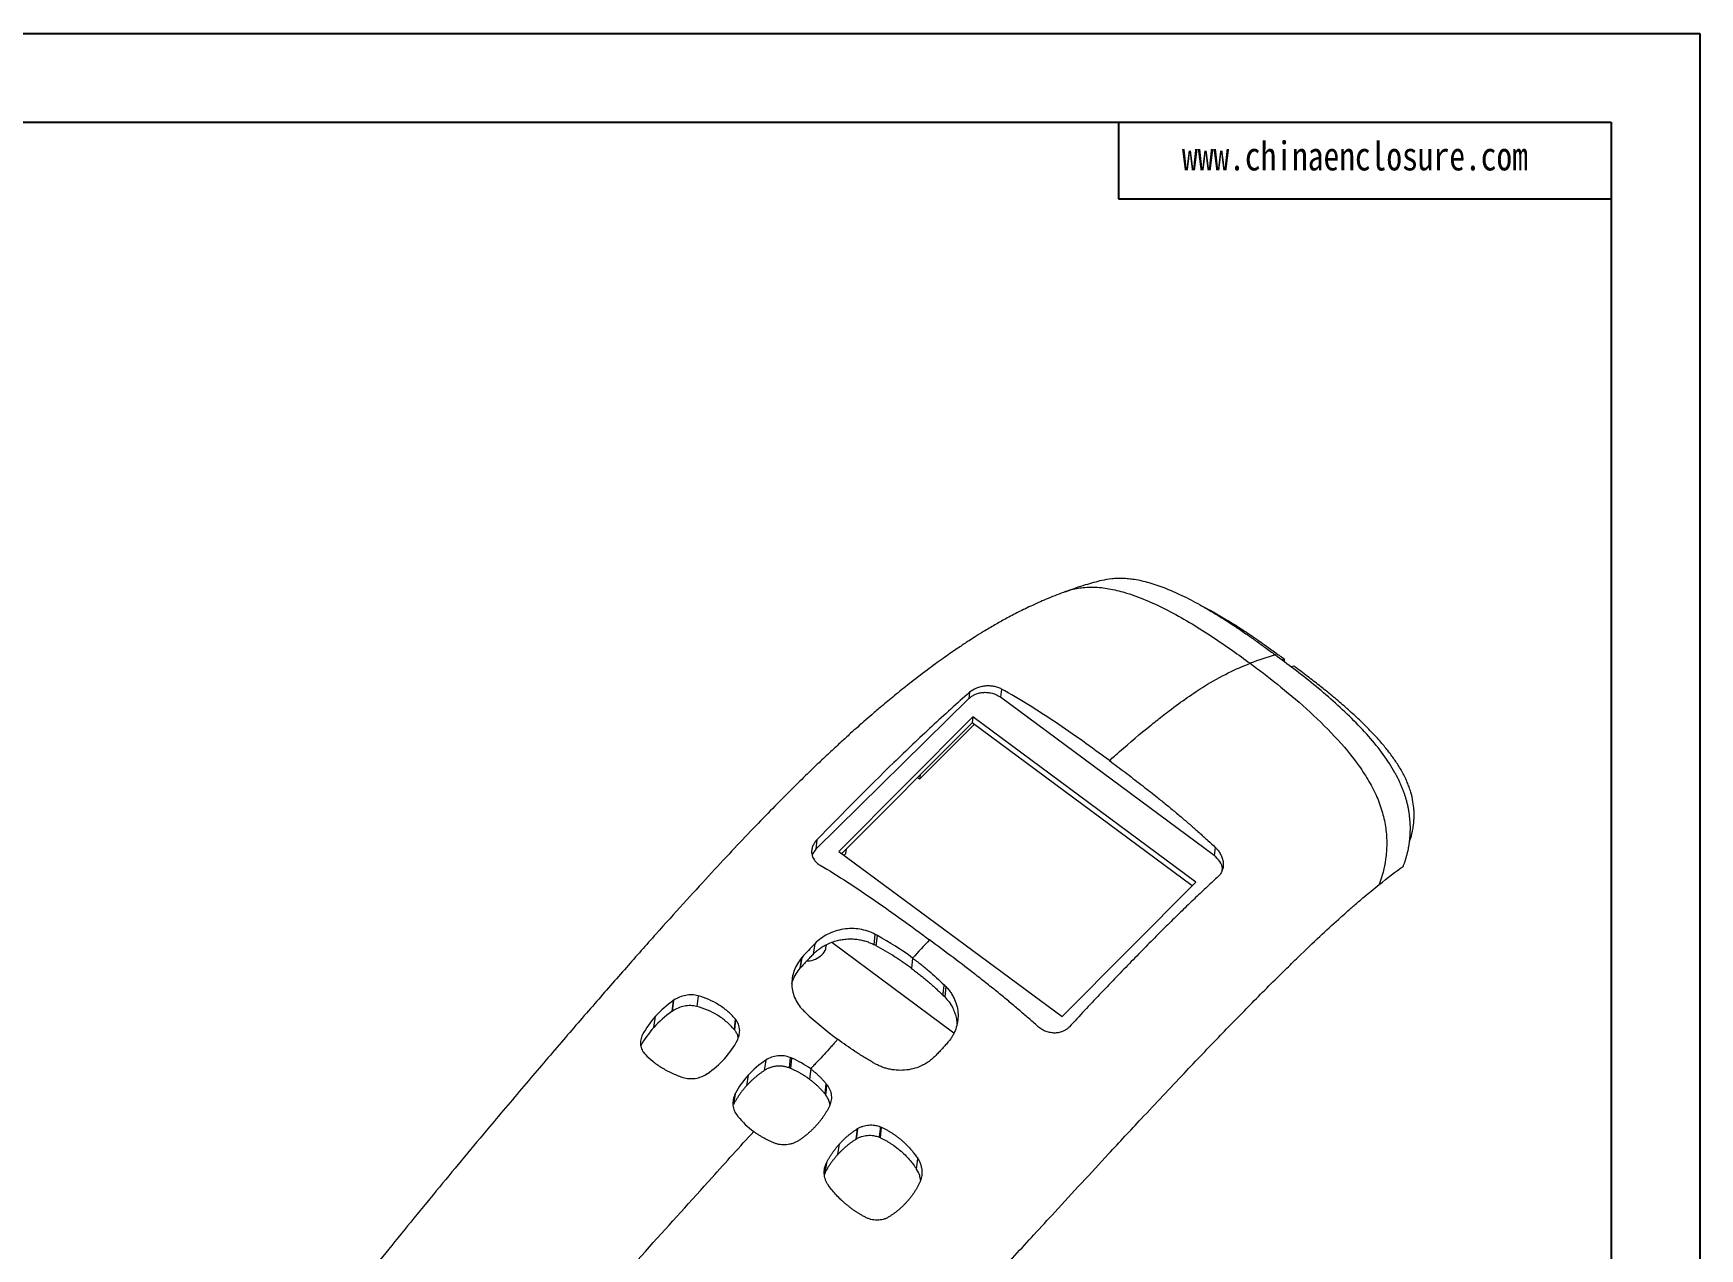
# Model space of a CAD drawing. Header units: inches. Extents: x 1631 to 3663, y 1126 to 1454.
# Drawn here: x 1949 to 2096.1, y 1347.1 to 1454.4 of the extents above; entities that cross this region are included whole.
import ezdxf

# ---------------------------------------------------------------- set-up
doc = ezdxf.new("R2010")
doc.units = ezdxf.units.IN
doc.header["$LTSCALE"] = 15
doc.layers.add('文字', color=81, linetype='Continuous')
doc.styles.add('宋体', font='', dxfattribs={"width": 0.8, "height": 3.5})
doc.styles.get('宋体').set_extended_font_data('SimSun')

msp = doc.modelspace()

# ---------------------------------------------------------------- linework, layer by layer
for p, q in [((1631.163, 1454.396), (2096.095, 1454.396)), ((2096.095, 1454.396), (2096.095, 1125.657)), ((1643.193, 1446.569), (2088.268, 1446.569)), ((2044.784, 1446.569), (2044.784, 1439.775)), ((2088.268, 1446.569), (2088.268, 1133.484)), ((2044.784, 1439.775), (2088.268, 1439.775))]:
    msp.add_line(p, q)
at = {"color": 7, "linetype": 'Continuous', "lineweight": 15}
for p, q in [((2059.427, 1399.156), (2059.201, 1399.095)), ((2059.387, 1398.956), (2059.428, 1399.034)), ((2059.428, 1399.034), (2059.427, 1399.156)), ((2060.273, 1398.53), (2060.035, 1398.465)), ((2034.46, 1396.507), (2034.369, 1395.788)), ((2031.572, 1395.665), (2018.058, 1382.388)), ((2031.638, 1396.226), (2031.572, 1395.665)), ((2053.236, 1381.818), (2034.369, 1395.788)), ((2031.919, 1394.054), (2020.099, 1382.184)), ((2031.856, 1393.539), (2020.358, 1381.993)), ((2032.048, 1393.397), (2027.215, 1388.544)), ((2031.919, 1394.054), (2031.856, 1393.539)), ((2051.297, 1379.145), (2031.856, 1393.539)), ((2051.618, 1379.468), (2031.919, 1394.054)), ((2027.266, 1388.93), (2027.215, 1388.544)), ((2027.215, 1388.544), (2027.023, 1388.686)), ((2018.154, 1383.202), (2018.058, 1382.388)), ((2018.058, 1382.388), (2017.736, 1381.897)), ((2020.099, 1382.184), (2039.799, 1367.598)), ((2020.701, 1382.003), (2020.55, 1381.851)), ((2020.701, 1382.003), (2020.77, 1382.406)), ((2053.327, 1382.537), (2053.236, 1381.818)), ((2039.799, 1367.598), (2051.618, 1379.468)), ((2023.207, 1373.943), (2023.305, 1374.856)), ((2023.394, 1373.842), (2023.493, 1374.755)), ((2016.687, 1371.875), (2016.828, 1372.802)), ((2016.707, 1371.898), (2016.848, 1372.825)), ((2016.848, 1372.825), (2016.828, 1372.802)), ((2017.964, 1374.032), (2017.824, 1373.108)), ((2018.992, 1373.824), (2019.014, 1373.962)), ((2019.474, 1374.158), (2030.257, 1366.174)), ((2026.598, 1372.769), (2026.502, 1371.855)), ((2016.707, 1371.898), (2016.687, 1371.875)), ((2029.532, 1370.245), (2029.44, 1369.328)), ((2005.474, 1369.012), (2005.333, 1368.043)), ((2005.388, 1368.081), (2005.529, 1369.049)), ((2007.655, 1369.436), (2007.55, 1368.495)), ((2003.753, 1366.646), (2003.902, 1367.627)), ((2010.934, 1367.395), (2010.844, 1366.466)), ((2010.896, 1366.404), (2010.985, 1367.333)), ((2011.152, 1365.554), (2011.134, 1365.519)), ((2015.801, 1363.982), (2015.699, 1363.068)), ((2015.838, 1363.011), (2015.939, 1363.926)), ((2008.454, 1362.554), (2008.427, 1362.536)), ((2012.078, 1362.418), (2011.938, 1361.494)), ((2013.644, 1363.755), (2013.51, 1362.837)), ((2017.602, 1362.982), (2017.502, 1362.068)), ((2018.949, 1361.697), (2018.859, 1360.773)), ((2010.936, 1360.773), (2010.792, 1359.843)), ((2010.821, 1359.899), (2010.792, 1359.843)), ((2010.821, 1359.899), (2010.965, 1360.83)), ((2010.936, 1360.773), (2010.965, 1360.83)), ((2016.573, 1356.678), (2016.517, 1356.641)), ((2021.714, 1357.685), (2021.58, 1356.766)), ((2021.718, 1357.497), (2021.639, 1356.948)), ((2021.714, 1357.685), (2021.749, 1357.707)), ((2023.757, 1356.905), (2023.86, 1357.824)), ((2020.009, 1355.438), (2020.15, 1356.362)), ((2026.959, 1354.124), (2027.051, 1355.075)), ((2018.861, 1353.77), (2018.819, 1353.65)), ((2019.006, 1354.702), (2018.861, 1353.77)), ((2018.876, 1353.799), (2019.02, 1354.73)), ((2019.006, 1354.702), (2019.02, 1354.73))]:
    msp.add_line(p, q, dxfattribs=at)
at = {"color": 7, "linetype": 'Continuous', "lineweight": 15, "flags": 128}
msp.add_lwpolyline([(2018.946, 1360.663), (2018.991, 1361.125), (2019.036, 1361.587)], dxfattribs=at)
at = {"color": 7, "linetype": 'Continuous', "lineweight": 15}
for centre, radius, start, end in [((2001.683, 1359.796), 20.158, 351.42059, 351.8787), ((2060.123, 1351.934), 38.806, 171.44447, 171.75777)]:
    msp.add_arc(centre, radius, start, end, dxfattribs=at)
for points, knots in [([(2040.115, 1405.116), (2039.604, 1404.921), (2038.636, 1404.553), (2037.238, 1403.937), (2035.985, 1403.333), (2034.876, 1402.75), (2033.854, 1402.175), (2032.95, 1401.637), (2032.193, 1401.167), (2031.657, 1400.823), (2031.245, 1400.554), (2030.854, 1400.294), (2030.396, 1399.986), (2029.867, 1399.621), (2029.265, 1399.198), (2028.593, 1398.714), (2027.606, 1397.985), (2026.395, 1397.056), (2025.052, 1395.979), (2023.941, 1395.056), (2023.049, 1394.296), (2022.351, 1393.689), (2021.719, 1393.132), (2021.052, 1392.535), (2020.258, 1391.813), (2019.337, 1390.96), (2018.284, 1389.965), (2017.09, 1388.813), (2015.728, 1387.469), (2014.186, 1385.915), (2012.473, 1384.148), (2010.588, 1382.162), (2008.532, 1379.954), (2006.299, 1377.511), (2003.875, 1374.817), (2001.267, 1371.872), (1998.478, 1368.681), (1995.53, 1365.269), (1992.429, 1361.641), (1988.836, 1357.387), (1984.779, 1352.508), (1980.458, 1347.225), (1977.631, 1343.684), (1976.285, 1341.998)], [0, 0, 0, 0, 0.0238372, 0.0451068, 0.0639503, 0.0804655, 0.0947019, 0.109289, 0.1203156, 0.1279141, 0.1328016, 0.1384633, 0.1452164, 0.1530451, 0.1619274, 0.1718436, 0.1827873, 0.2055939, 0.2253432, 0.2422107, 0.2548246, 0.265042, 0.2733896, 0.2832254, 0.2951743, 0.3094171, 0.3251131, 0.3432758, 0.364128, 0.3878428, 0.4145236, 0.4436917, 0.4758258, 0.5109126, 0.5489294, 0.5905779, 0.6351297, 0.6825081, 0.7326534, 0.7854576, 0.8578621, 0.9323064, 1, 1, 1, 1]), ([(2043.317, 1406.106), (2042.83, 1405.978), (2041.781, 1405.702), (2040.696, 1405.32), (2040.116, 1405.116)], [0, 0, 0, 0, 0.46445831, 1, 1, 1, 1]), ([(2043.316, 1406.111), (2043.606, 1406.173), (2044.05, 1406.269), (2044.672, 1406.31), (2045.164, 1406.31), (2045.671, 1406.275), (2046.443, 1406.172), (2047.515, 1405.922), (2048.913, 1405.44), (2050.421, 1404.776), (2051.787, 1404.062), (2052.999, 1403.361), (2054.038, 1402.721), (2055.057, 1402.058), (2055.995, 1401.419), (2056.86, 1400.811), (2057.723, 1400.19), (2058.317, 1399.752), (2058.626, 1399.525)], [0, 0, 0, 0, 0.0563915, 0.0863402, 0.116901, 0.1481914, 0.1803212, 0.2595234, 0.3466885, 0.4425498, 0.547659, 0.613356, 0.6828904, 0.7563172, 0.8203334, 0.8755136, 0.9353999, 1, 1, 1, 1]), ([(2052.221, 1403.804), (2052.257, 1403.786), (2052.567, 1403.637), (2053.271, 1403.253), (2054.151, 1402.747), (2054.971, 1402.242), (2055.603, 1401.837), (2056.232, 1401.421), (2056.852, 1401), (2057.511, 1400.541), (2058.177, 1400.068), (2058.779, 1399.632), (2059.186, 1399.334), (2059.377, 1399.193), (2059.427, 1399.156)], [0, 0, 0, 0, 0.0144499, 0.122598, 0.2836061, 0.3720506, 0.4601373, 0.5462666, 0.6348037, 0.720957, 0.8253532, 0.9180031, 0.9784173, 1, 1, 1, 1]), ([(2069.934, 1380.889), (2069.967, 1380.978), (2070.034, 1381.155), (2070.124, 1381.425), (2070.206, 1381.698), (2070.28, 1381.973), (2070.345, 1382.251), (2070.401, 1382.53), (2070.448, 1382.811), (2070.487, 1383.094), (2070.516, 1383.378), (2070.537, 1383.664), (2070.549, 1383.95), (2070.552, 1384.238), (2070.546, 1384.526), (2070.531, 1384.815), (2070.506, 1385.105), (2070.473, 1385.395), (2070.43, 1385.685), (2070.378, 1385.975), (2070.316, 1386.265), (2070.245, 1386.554), (2070.165, 1386.843), (2070.076, 1387.132), (2069.978, 1387.419), (2069.87, 1387.706), (2069.753, 1387.992), (2069.627, 1388.277), (2069.491, 1388.561), (2069.347, 1388.843), (2068.942, 1389.589), (2068.155, 1390.791), (2066.864, 1392.381), (2065.372, 1393.948), (2063.738, 1395.467), (2062.026, 1396.915), (2060.315, 1398.265), (2059.177, 1399.114), (2058.626, 1399.525)], [0, 0, 0, 0, 0.012994, 0.0259083, 0.0387465, 0.0515125, 0.0642104, 0.0768449, 0.0894209, 0.1019437, 0.1144189, 0.1268525, 0.1392507, 0.1516204, 0.1639689, 0.1763038, 0.1886336, 0.2009666, 0.2133122, 0.2256796, 0.2380785, 0.2505187, 0.26301, 0.2755622, 0.288185, 0.3008883, 0.3136817, 0.326575, 0.3395764, 0.3526903, 0.3659189, 0.4450976, 0.5311065, 0.6229329, 0.7187128, 0.8158074, 0.9108949, 1, 1, 1, 1]), ([(2049.248, 1394.59), (2050.352, 1395.428), (2052.958, 1397.248), (2055.152, 1398.301), (2056.408, 1398.783)], [0, 0, 0, 0, 0.0664911, 0.16583417, 0.16583417, 0.16583417, 0.16583417]), ([(2056.408, 1398.783), (2057.894, 1397.683), (2060.543, 1395.628), (2063.916, 1392.368), (2065.748, 1390.175), (2066.925, 1388.363), (2067.63, 1386.984), (2068.122, 1385.594), (2068.407, 1384.206), (2068.495, 1382.834), (2068.373, 1381.151), (2068.068, 1379.971), (2067.798, 1379.254)], [0, 0, 0, 0, 0.25, 0.375, 0.5, 0.5625, 0.625, 0.6875, 0.75, 0.8125, 0.875, 0.98473024, 0.98473024, 0.98473024, 0.98473024]), ([(2070.476, 1383.067), (2070.515, 1383.168), (2070.647, 1383.513), (2070.758, 1384.02), (2070.84, 1384.563), (2070.876, 1384.985), (2070.887, 1385.418), (2070.867, 1385.944), (2070.787, 1386.617), (2070.632, 1387.289), (2070.446, 1387.858), (2070.279, 1388.285), (2070.085, 1388.713), (2069.781, 1389.301), (2069.354, 1390.001), (2068.777, 1390.811), (2068.106, 1391.648), (2067.312, 1392.538), (2066.414, 1393.453), (2065.451, 1394.36), (2064.433, 1395.257), (2063.448, 1396.077), (2062.459, 1396.868), (2061.431, 1397.664), (2060.676, 1398.228), (2060.273, 1398.53)], [0, 0, 0, 0, 0.0174615, 0.0600265, 0.0815829, 0.1033647, 0.1254316, 0.1478554, 0.1832052, 0.2270724, 0.2501627, 0.271601, 0.2946386, 0.3194779, 0.3690221, 0.4155707, 0.4667595, 0.5286544, 0.5940766, 0.6597204, 0.7287879, 0.8003482, 0.8551429, 0.9226217, 1, 1, 1, 1]), ([(2034.46, 1396.507), (2034.359, 1396.562), (2034.251, 1396.609), (2034.024, 1396.688), (2033.903, 1396.72), (2033.653, 1396.766), (2033.526, 1396.78), (2033.266, 1396.791), (2033.133, 1396.787), (2032.871, 1396.761), (2032.742, 1396.739), (2032.488, 1396.678), (2032.363, 1396.638), (2032.014, 1396.497), (2031.805, 1396.372), (2031.638, 1396.226)], [0, 0, 0, 0, 0.125, 0.125, 0.25, 0.25, 0.375, 0.375, 0.5, 0.5, 0.625, 0.625, 0.75, 0.75, 1, 1, 1, 1]), ([(2043.979, 1390.198), (2042.389, 1391.376), (2040.8, 1392.511), (2038.42, 1394.11), (2037.627, 1394.625), (2036.042, 1395.608), (2035.25, 1396.075), (2034.46, 1396.507)], [0, 0, 0, 0, 0.5, 0.5, 0.75, 0.75, 1, 1, 1, 1]), ([(2031.638, 1396.226), (2030.531, 1395.257), (2029.418, 1394.25), (2027.184, 1392.175), (2026.063, 1391.107), (2022.689, 1387.829), (2020.426, 1385.546), (2018.154, 1383.202)], [0, 0, 0, 0, 0.25, 0.25, 0.5, 0.5, 1, 1, 1, 1]), ([(2031.572, 1395.665), (2031.6, 1395.691), (2031.654, 1395.743), (2031.744, 1395.814), (2031.837, 1395.881), (2031.936, 1395.942), (2032.04, 1395.998), (2032.229, 1396.086), (2032.518, 1396.18), (2032.917, 1396.232), (2033.324, 1396.216), (2033.671, 1396.139), (2033.951, 1396.034), (2034.171, 1395.925), (2034.303, 1395.834), (2034.369, 1395.788)], [0, 0, 0, 0, 0.0402953, 0.0802848, 0.1201254, 0.1599753, 0.199993, 0.2403347, 0.3701095, 0.5000567, 0.6298316, 0.7597789, 0.8400268, 0.9196776, 1, 1, 1, 1]), ([(2043.979, 1390.198), (2044.283, 1390.47), (2045.519, 1391.566), (2046.707, 1392.571), (2047.575, 1393.275), (2047.578, 1393.277)], [0.198545021, 0.198545021, 0.198545021, 0.198545021, 0.214522847, 0.264194381, 0.264335493, 0.264335493, 0.264335493, 0.264335493]), ([(2043.979, 1390.198), (2044.208, 1390.028), (2044.67, 1389.685), (2045.365, 1389.162), (2046.059, 1388.633), (2046.747, 1388.103), (2047.422, 1387.575), (2048.142, 1387.004), (2048.905, 1386.389), (2049.71, 1385.727), (2050.492, 1385.07), (2051.247, 1384.421), (2051.972, 1383.782), (2052.663, 1383.158), (2053.109, 1382.741), (2053.327, 1382.537)], [0, 0, 0, 0, 0.0724253, 0.14579065, 0.21925187, 0.29208573, 0.36367905, 0.43351826, 0.52105672, 0.60710411, 0.69114806, 0.77276204, 0.85160506, 0.92741527, 1, 1, 1, 1]), ([(2018.154, 1383.202), (2018.067, 1383.112), (2017.991, 1383.018), (2017.864, 1382.821), (2017.811, 1382.718), (2017.733, 1382.51), (2017.707, 1382.405), (2017.681, 1382.193), (2017.682, 1382.087), (2017.723, 1381.78), (2017.804, 1381.582), (2017.992, 1381.322), (2018.067, 1381.24), (2018.236, 1381.09), (2018.329, 1381.023), (2018.433, 1380.963)], [0, 0, 0, 0, 0.125, 0.125, 0.25, 0.25, 0.375, 0.375, 0.5, 0.5, 0.75, 0.75, 0.875, 0.875, 1, 1, 1, 1]), ([(2053.933, 1380.491), (2053.941, 1380.543), (2053.981, 1380.814), (2053.765, 1381.318), (2053.412, 1381.652), (2053.236, 1381.818)], [0, 0, 0, 0, 0.1064593, 0.5532297, 1, 1, 1, 1]), ([(2053.327, 1382.537), (2053.359, 1382.505), (2053.424, 1382.442), (2053.516, 1382.338), (2053.614, 1382.215), (2053.712, 1382.076), (2053.805, 1381.917), (2053.882, 1381.752), (2053.944, 1381.573), (2053.993, 1381.387), (2054.034, 1381.143), (2054.035, 1380.843), (2053.967, 1380.563), (2053.879, 1380.353), (2053.797, 1380.21), (2053.701, 1380.083), (2053.626, 1380.01), (2053.589, 1379.973)], [0, 0, 0, 0, 0.0429886, 0.0867949, 0.131593, 0.1932776, 0.2508827, 0.3099778, 0.3724139, 0.4393679, 0.5039797, 0.626217, 0.7535771, 0.8182787, 0.8805631, 0.9394192, 1, 1, 1, 1]), ([(2018.433, 1380.963), (2019.238, 1380.494), (2020.043, 1379.993), (2021.654, 1378.95), (2022.459, 1378.407), (2024.875, 1376.736), (2026.486, 1375.562), (2028.097, 1374.369)], [0, 0, 0, 0, 0.25, 0.25, 0.5, 0.5, 1, 1, 1, 1]), ([(2007.73, 1317.245), (2008.263, 1317.784), (2009.338, 1318.872), (2010.956, 1320.519), (2012.592, 1322.189), (2014.238, 1323.878), (2016.703, 1326.418), (2021.177, 1331.062), (2026.176, 1336.333), (2030.817, 1341.298), (2034.06, 1344.801), (2036.81, 1347.786), (2040.132, 1351.397), (2043.296, 1354.829), (2047.106, 1358.918), (2050.419, 1362.437), (2053.687, 1365.855), (2056.173, 1368.407), (2058.059, 1370.308), (2059.411, 1371.647), (2060.925, 1373.123), (2062.506, 1374.628), (2064.05, 1376.05), (2065.036, 1376.928), (2065.625, 1377.441), (2066.02, 1377.782), (2066.525, 1378.21), (2067.134, 1378.719), (2067.564, 1379.065), (2067.798, 1379.254)], [0, 0, 0, 0, 0.0243751, 0.0491698, 0.0742936, 0.0996601, 0.1251715, 0.1884064, 0.3078668, 0.3602428, 0.408706, 0.462731, 0.4922307, 0.5689024, 0.6160839, 0.6783065, 0.7325436, 0.780526, 0.8065701, 0.8322623, 0.853489, 0.8900569, 0.922134, 0.9450788, 0.9509883, 0.9594224, 0.9703854, 0.9838967, 1, 1, 1, 1]), ([(2053.589, 1379.973), (2053.427, 1379.824), (2053.102, 1379.524), (2052.608, 1379.063), (2052.104, 1378.589), (2051.59, 1378.1), (2051.064, 1377.596), (2050.527, 1377.077), (2049.977, 1376.542), (2049.415, 1375.99), (2048.84, 1375.42), (2048.252, 1374.833), (2047.649, 1374.227), (2046.812, 1373.379), (2045.739, 1372.281), (2044.431, 1370.925), (2043.109, 1369.538), (2041.779, 1368.128), (2040.89, 1367.174), (2040.445, 1366.696)], [0, 0, 0, 0, 0.0375681, 0.075782, 0.1146854, 0.1543172, 0.1947114, 0.2359036, 0.2779306, 0.3208308, 0.3646486, 0.4094354, 0.455245, 0.5021338, 0.6000525, 0.6990659, 0.7989695, 0.8994015, 1, 1, 1, 1]), ([(2017.824, 1373.108), (2017.866, 1373.15), (2017.963, 1373.246), (2018.137, 1373.399), (2018.361, 1373.575), (2018.643, 1373.765), (2019.163, 1374.058), (2019.755, 1374.277), (2020.404, 1374.409), (2020.867, 1374.457), (2021.345, 1374.457), (2021.792, 1374.412), (2022.203, 1374.331), (2022.575, 1374.222), (2022.908, 1374.094), (2023.11, 1373.992), (2023.207, 1373.943)], [0, 0, 0, 0, 0.03193966, 0.07294158, 0.12300674, 0.18213945, 0.25034728, 0.43177929, 0.50088425, 0.58625305, 0.66701659, 0.74328207, 0.81478217, 0.88140112, 0.94311513, 1, 1, 1, 1]), ([(2023.305, 1374.856), (2023.095, 1374.968), (2022.877, 1375.062), (2022.424, 1375.213), (2022.189, 1375.27), (2021.706, 1375.347), (2021.464, 1375.366), (2020.977, 1375.366), (2020.731, 1375.346), (2020.246, 1375.269), (2020.009, 1375.213), (2019.547, 1375.064), (2019.32, 1374.971), (2018.89, 1374.754), (2018.688, 1374.63), (2018.307, 1374.353), (2018.127, 1374.199), (2017.964, 1374.032)], [0, 0, 0, 0, 0.125, 0.125, 0.25, 0.25, 0.375, 0.375, 0.5, 0.5, 0.625, 0.625, 0.75, 0.75, 0.875, 0.875, 1, 1, 1, 1]), ([(2037.638, 1366.742), (2037.507, 1366.861), (2037.24, 1367.1), (2036.833, 1367.46), (2036.413, 1367.825), (2035.982, 1368.195), (2035.539, 1368.57), (2035.085, 1368.949), (2034.621, 1369.332), (2034.148, 1369.718), (2033.667, 1370.106), (2033.179, 1370.495), (2032.685, 1370.886), (2031.703, 1371.654), (2030.174, 1372.825), (2028.808, 1373.841), (2028.097, 1374.369)], [0, 0, 0, 0, 0.04248158, 0.08613212, 0.13091915, 0.17680184, 0.2237307, 0.27164723, 0.32048344, 0.37016139, 0.42059272, 0.47167795, 0.52330571, 0.57535266, 0.77878765, 1, 1, 1, 1]), ([(2016.828, 1372.802), (2016.524, 1372.453), (2016.294, 1372.069), (2016.066, 1371.448), (2016.011, 1371.238), (2015.944, 1370.814), (2015.931, 1370.598), (2015.949, 1370.168), (2015.98, 1369.956), (2016.084, 1369.54), (2016.157, 1369.334), (2016.344, 1368.938), (2016.456, 1368.749), (2016.717, 1368.391), (2016.868, 1368.22), (2017.035, 1368.062)], [0, 0, 0, 0, 0.25, 0.25, 0.375, 0.375, 0.5, 0.5, 0.625, 0.625, 0.75, 0.75, 0.875, 0.875, 1, 1, 1, 1]), ([(2017.824, 1373.108), (2017.729, 1373.009), (2017.537, 1372.812), (2017.256, 1372.511), (2016.979, 1372.207), (2016.798, 1372.001), (2016.707, 1371.898)], [0, 0, 0, 0, 0.2496839, 0.4995554, 0.7496493, 1, 1, 1, 1]), ([(2017.283, 1372.522), (2017.301, 1372.519), (2017.558, 1372.486), (2018.062, 1372.64), (2018.411, 1372.907), (2018.586, 1373.041)], [0, 0, 0, 0, 0.0369501, 0.518475, 1, 1, 1, 1]), ([(2018.586, 1373.041), (2018.731, 1373.209), (2018.938, 1373.447), (2018.953, 1373.742), (2018.958, 1373.829)], [0, 0, 0, 0, 0.704862, 1, 1, 1, 1]), ([(2026.502, 1371.855), (2026.381, 1371.944), (2026.139, 1372.122), (2025.768, 1372.382), (2025.393, 1372.636), (2024.879, 1372.972), (2024.218, 1373.383), (2023.67, 1373.688), (2023.394, 1373.842)], [0, 0, 0, 0, 0.1222663, 0.245163, 0.3682602, 0.4911666, 0.7445007, 1, 1, 1, 1]), ([(2026.598, 1372.769), (2026.719, 1372.679), (2026.962, 1372.497), (2027.322, 1372.216), (2027.677, 1371.929), (2028.144, 1371.538), (2028.72, 1371.033), (2029.161, 1370.607), (2029.383, 1370.393)], [0, 0, 0, 0, 0.1236441, 0.2480024, 0.3726143, 0.4970614, 0.7473196, 1, 1, 1, 1]), ([(2015.939, 1370.494), (2015.964, 1370.593), (2016.042, 1370.898), (2016.291, 1371.37), (2016.557, 1371.71), (2016.687, 1371.875)], [0, 0, 0, 0, 0.1993301, 0.6109714, 1, 1, 1, 1]), ([(2026.502, 1371.855), (2026.623, 1371.765), (2026.864, 1371.585), (2027.22, 1371.307), (2027.572, 1371.023), (2028.04, 1370.632), (2028.62, 1370.123), (2029.066, 1369.693), (2029.29, 1369.477)], [0, 0, 0, 0, 0.122467, 0.245585, 0.3689229, 0.4920887, 0.7449419, 1, 1, 1, 1]), ([(2029.29, 1369.477), (2029.295, 1369.556), (2029.304, 1369.715), (2029.337, 1369.935), (2029.37, 1370.155), (2029.379, 1370.314), (2029.383, 1370.393)], [0, 0, 0, 0, 0.2495837, 0.5000209, 0.7504498, 1, 1, 1, 1]), ([(2029.532, 1370.245), (2029.578, 1370.198), (2029.671, 1370.103), (2029.799, 1369.952), (2029.919, 1369.797), (2030.03, 1369.635), (2030.132, 1369.469), (2030.226, 1369.296), (2030.38, 1368.972), (2030.547, 1368.479), (2030.633, 1367.808), (2030.594, 1367.137), (2030.454, 1366.593), (2030.283, 1366.178), (2030.125, 1365.879), (2029.94, 1365.593), (2029.794, 1365.416), (2029.721, 1365.327)], [0, 0, 0, 0, 0.0356325, 0.0711481, 0.1066226, 0.1421338, 0.177761, 0.2135846, 0.2496853, 0.375408, 0.5011038, 0.6257941, 0.7502075, 0.8128767, 0.8750816, 0.937297, 1, 1, 1, 1]), ([(2007.55, 1368.495), (2007.376, 1368.541), (2007.196, 1368.565), (2006.826, 1368.572), (2006.635, 1368.556), (2006.263, 1368.484), (2006.076, 1368.427), (2005.718, 1368.28), (2005.549, 1368.189), (2005.388, 1368.081)], [0, 0, 0, 0, 0.25, 0.25, 0.5, 0.5, 0.75, 0.75, 1, 1, 1, 1]), ([(2007.655, 1369.436), (2007.484, 1369.483), (2007.307, 1369.509), (2006.943, 1369.52), (2006.755, 1369.506), (2006.388, 1369.438), (2006.205, 1369.384), (2005.853, 1369.243), (2005.686, 1369.154), (2005.529, 1369.049)], [0, 0, 0, 0, 0.25, 0.25, 0.5, 0.5, 0.75, 0.75, 1, 1, 1, 1]), ([(2010.844, 1366.466), (2010.633, 1366.712), (2010.402, 1366.941), (2009.909, 1367.359), (2009.647, 1367.55), (2008.814, 1368.063), (2008.197, 1368.326), (2007.55, 1368.495)], [0, 0, 0, 0, 0.25, 0.25, 0.5, 0.5, 1, 1, 1, 1]), ([(2010.934, 1367.395), (2010.724, 1367.64), (2010.494, 1367.869), (2010.004, 1368.287), (2009.744, 1368.478), (2008.915, 1368.994), (2008.3, 1369.26), (2007.655, 1369.436)], [0, 0, 0, 0, 0.25, 0.25, 0.5, 0.5, 1, 1, 1, 1]), ([(2029.44, 1369.328), (2029.571, 1369.185), (2029.852, 1368.878), (2030.146, 1368.386), (2030.354, 1367.881), (2030.483, 1367.413), (2030.508, 1367.091), (2030.52, 1366.937)], [0, 0, 0, 0, 0.2115391, 0.4540304, 0.6328629, 0.8246208, 1, 1, 1, 1]), ([(2011.152, 1365.554), (2011.223, 1365.701), (2011.274, 1365.852), (2011.333, 1366.161), (2011.341, 1366.32), (2011.299, 1366.781), (2011.181, 1367.082), (2010.985, 1367.333)], [0, 0, 0, 0, 0.25, 0.25, 0.5, 0.5, 1, 1, 1, 1]), ([(2002.764, 1366.015), (2002.685, 1365.864), (2002.629, 1365.71), (2002.568, 1365.397), (2002.563, 1365.241), (2002.6, 1364.938), (2002.645, 1364.79), (2002.78, 1364.518), (2002.87, 1364.39), (2002.981, 1364.275)], [0, 0, 0, 0, 0.25, 0.25, 0.5, 0.5, 0.75, 0.75, 1, 1, 1, 1]), ([(2011.194, 1365.704), (2011.191, 1365.76), (2011.181, 1365.915), (2011.068, 1366.152), (2010.954, 1366.319), (2010.896, 1366.404)], [0, 0, 0, 0, 0.21675, 0.6032809, 1, 1, 1, 1]), ([(2019.981, 1365.591), (2019.879, 1365.473), (2019.683, 1365.247), (2019.289, 1364.8), (2018.792, 1364.261), (2018.29, 1363.725), (2017.896, 1363.299), (2017.7, 1363.087), (2017.602, 1362.982)], [0, 0, 0, 0, 0.1328564, 0.2554631, 0.5073224, 0.7555481, 0.8782453, 1, 1, 1, 1]), ([(2023.124, 1363.531), (2022.986, 1363.612), (2022.712, 1363.773), (2022.306, 1364.02), (2021.907, 1364.269), (2021.381, 1364.609), (2020.734, 1365.044), (2020.231, 1365.409), (2019.981, 1365.591)], [0, 0, 0, 0, 0.1260429, 0.2515745, 0.3763786, 0.5002237, 0.7510781, 1, 1, 1, 1]), ([(2040.445, 1366.696), (2040.417, 1366.667), (2040.359, 1366.607), (2040.265, 1366.527), (2040.166, 1366.454), (2040.06, 1366.388), (2039.949, 1366.329), (2039.755, 1366.245), (2039.469, 1366.162), (2039.078, 1366.137), (2038.751, 1366.181), (2038.495, 1366.246), (2038.314, 1366.311), (2038.14, 1366.392), (2037.967, 1366.492), (2037.796, 1366.607), (2037.69, 1366.698), (2037.638, 1366.742)], [0, 0, 0, 0, 0.041745, 0.0832093, 0.1245973, 0.1661155, 0.2079702, 0.2503651, 0.3766166, 0.4992302, 0.6273018, 0.6892208, 0.7486237, 0.8074523, 0.869232, 0.9354643, 1, 1, 1, 1]), ([(2002.981, 1364.275), (2003.19, 1364.057), (2003.417, 1363.85), (2003.906, 1363.457), (2004.168, 1363.272), (2004.72, 1362.928), (2005.013, 1362.77), (2005.62, 1362.484), (2005.935, 1362.356), (2006.262, 1362.245)], [0, 0, 0, 0, 0.25, 0.25, 0.5, 0.5, 0.75, 0.75, 1, 1, 1, 1]), ([(2015.801, 1363.982), (2015.627, 1364.051), (2015.447, 1364.098), (2015.074, 1364.147), (2014.882, 1364.149), (2014.507, 1364.109), (2014.32, 1364.066), (2013.967, 1363.941), (2013.8, 1363.858), (2013.644, 1363.755)], [0, 0, 0, 0, 0.25, 0.25, 0.5, 0.5, 0.75, 0.75, 1, 1, 1, 1]), ([(2028.583, 1364.094), (2028.542, 1364.053), (2028.461, 1363.972), (2028.332, 1363.857), (2028.197, 1363.747), (2028.011, 1363.608), (2027.768, 1363.449), (2027.356, 1363.227), (2026.798, 1363.013), (2026.083, 1362.866), (2025.341, 1362.835), (2024.727, 1362.911), (2024.251, 1363.028), (2023.907, 1363.142), (2023.575, 1363.281), (2023.366, 1363.394), (2023.262, 1363.451)], [0, 0, 0, 0, 0.03108489, 0.06218538, 0.09335996, 0.12466668, 0.18649565, 0.24783913, 0.37161157, 0.49750756, 0.62393213, 0.75069914, 0.81345686, 0.87564819, 0.93769308, 1, 1, 1, 1]), ([(2028.583, 1364.094), (2028.587, 1364.099), (2028.597, 1364.108), (2028.607, 1364.118), (2028.611, 1364.123)], [0, 0, 0, 0, 0.49347465, 1, 1, 1, 1]), ([(2029.721, 1365.327), (2029.631, 1365.225), (2029.452, 1365.02), (2029.176, 1364.718), (2028.897, 1364.418), (2028.707, 1364.222), (2028.611, 1364.123)], [0, 0, 0, 0, 0.2499375, 0.4998943, 0.74990402, 1, 1, 1, 1]), ([(2006.345, 1362.219), (2006.516, 1362.168), (2006.691, 1362.136), (2007.052, 1362.113), (2007.237, 1362.12), (2007.597, 1362.175), (2007.776, 1362.222), (2008.117, 1362.352), (2008.277, 1362.435), (2008.427, 1362.536)], [0, 0, 0, 0, 0.25, 0.25, 0.5, 0.5, 0.75, 0.75, 1, 1, 1, 1]), ([(2013.51, 1362.837), (2013.438, 1362.788), (2013.293, 1362.69), (2013.082, 1362.536), (2012.876, 1362.377), (2012.677, 1362.212), (2012.483, 1362.041), (2012.295, 1361.865), (2012.113, 1361.683), (2011.996, 1361.557), (2011.938, 1361.494)], [0, 0, 0, 0, 0.12519118, 0.25008441, 0.37479935, 0.49945782, 0.62418312, 0.74909929, 0.87433043, 1, 1, 1, 1]), ([(2015.699, 1363.068), (2015.653, 1363.085), (2015.562, 1363.119), (2015.421, 1363.16), (2015.278, 1363.191), (2015.085, 1363.221), (2014.841, 1363.237), (2014.552, 1363.22), (2014.268, 1363.17), (2013.999, 1363.088), (2013.742, 1362.979), (2013.588, 1362.884), (2013.51, 1362.837)], [0, 0, 0, 0, 0.0645756, 0.1289386, 0.193359, 0.2581114, 0.3843757, 0.5113596, 0.6347219, 0.7586447, 0.8791263, 1, 1, 1, 1]), ([(2017.502, 1362.068), (2017.429, 1362.121), (2017.283, 1362.227), (2017.057, 1362.376), (2016.824, 1362.519), (2016.586, 1362.654), (2016.342, 1362.782), (2016.093, 1362.902), (2015.923, 1362.975), (2015.838, 1363.011)], [0, 0, 0, 0, 0.1420198, 0.2843725, 0.4270123, 0.5699069, 0.7130374, 0.8563988, 1, 1, 1, 1]), ([(2017.602, 1362.982), (2017.673, 1362.928), (2017.816, 1362.82), (2018.021, 1362.65), (2018.221, 1362.472), (2018.414, 1362.288), (2018.6, 1362.098), (2018.779, 1361.901), (2018.892, 1361.765), (2018.949, 1361.696)], [0, 0, 0, 0, 0.1419407, 0.2842566, 0.4268921, 0.5698052, 0.7129678, 0.856366, 1, 1, 1, 1]), ([(2011.938, 1361.494), (2011.875, 1361.423), (2011.749, 1361.282), (2011.572, 1361.063), (2011.403, 1360.84), (2011.243, 1360.612), (2011.093, 1360.379), (2010.951, 1360.142), (2010.864, 1359.98), (2010.821, 1359.899)], [0, 0, 0, 0, 0.1437356, 0.2868894, 0.4296341, 0.5721435, 0.7145925, 0.8571545, 1, 1, 1, 1]), ([(2017.502, 1362.068), (2017.574, 1362.014), (2017.717, 1361.905), (2017.924, 1361.733), (2018.126, 1361.555), (2018.32, 1361.37), (2018.508, 1361.177), (2018.688, 1360.979), (2018.802, 1360.842), (2018.859, 1360.773)], [0, 0, 0, 0, 0.1419687, 0.2842879, 0.4269117, 0.5698072, 0.7129552, 0.85635, 1, 1, 1, 1]), ([(2019.036, 1361.587), (2019.062, 1361.552), (2019.115, 1361.481), (2019.184, 1361.37), (2019.246, 1361.255), (2019.316, 1361.096), (2019.382, 1360.89), (2019.426, 1360.635), (2019.433, 1360.377), (2019.401, 1360.119), (2019.336, 1359.864), (2019.262, 1359.703), (2019.225, 1359.623)], [0, 0, 0, 0, 0.0623021, 0.1243159, 0.1862802, 0.2484392, 0.3728543, 0.497908, 0.6224165, 0.747586, 0.8738404, 1, 1, 1, 1]), ([(2010.936, 1360.773), (2010.856, 1360.616), (2010.8, 1360.454), (2010.735, 1360.119), (2010.727, 1359.947), (2010.76, 1359.611), (2010.802, 1359.442), (2010.932, 1359.127), (2011.019, 1358.979), (2011.129, 1358.84)], [0, 0, 0, 0, 0.25, 0.25, 0.5, 0.5, 0.75, 0.75, 1, 1, 1, 1]), ([(2019.225, 1359.623), (2019.187, 1359.549), (2019.11, 1359.402), (2018.985, 1359.185), (2018.854, 1358.973), (2018.715, 1358.764), (2018.568, 1358.559), (2018.414, 1358.359), (2018.253, 1358.162), (2018.14, 1358.035), (2018.083, 1357.972)], [0, 0, 0, 0, 0.1251247, 0.2499708, 0.3746576, 0.4993066, 0.6240411, 0.7489854, 0.8742637, 1, 1, 1, 1]), ([(2019.3, 1359.842), (2019.278, 1359.965), (2019.223, 1360.261), (2019.048, 1360.515), (2018.946, 1360.663)], [0, 0, 0, 0, 0.4176002, 1, 1, 1, 1]), ([(2021.749, 1357.707), (2021.787, 1357.73), (2021.864, 1357.775), (2021.985, 1357.834), (2022.111, 1357.887), (2022.275, 1357.945), (2022.483, 1357.997), (2022.735, 1358.031), (2022.99, 1358.037), (2023.223, 1358.016), (2023.428, 1357.976), (2023.607, 1357.927), (2023.721, 1357.883), (2023.778, 1357.86)], [0, 0, 0, 0, 0.0645612, 0.1292145, 0.1942282, 0.259867, 0.378466, 0.4984032, 0.6194416, 0.7387815, 0.8267983, 0.913656, 1, 1, 1, 1]), ([(1991.975, 1334.49), (1993.914, 1336.688), (1997.745, 1341.005), (2003.373, 1347.286), (2008.301, 1352.745), (2011.349, 1356.108), (2012.57, 1357.453)], [0.72598046, 0.72598046, 0.72598046, 0.72598046, 0.80063147, 0.87528207, 0.94993268, 1.00000041, 1.00000041, 1.00000041, 1.00000041]), ([(2014.277, 1356.481), (2014.19, 1356.519), (2014.015, 1356.596), (2013.759, 1356.72), (2013.509, 1356.852), (2013.264, 1356.992), (2013.026, 1357.138), (2012.794, 1357.291), (2012.645, 1357.399), (2012.57, 1357.453)], [0, 0, 0, 0, 0.1437726, 0.287263, 0.4304722, 0.5733864, 0.7159769, 0.8582006, 1, 1, 1, 1]), ([(2016.517, 1356.641), (2016.478, 1356.616), (2016.399, 1356.567), (2016.276, 1356.503), (2016.149, 1356.446), (2015.973, 1356.38), (2015.746, 1356.317), (2015.465, 1356.275), (2015.181, 1356.266), (2014.9, 1356.292), (2014.624, 1356.348), (2014.451, 1356.412), (2014.364, 1356.445)], [0, 0, 0, 0, 0.0630608, 0.1257074, 0.1882014, 0.2508026, 0.3766197, 0.5018726, 0.6270704, 0.7518494, 0.8761013, 1, 1, 1, 1]), ([(2018.083, 1357.972), (2018.019, 1357.902), (2017.891, 1357.764), (2017.688, 1357.565), (2017.479, 1357.372), (2017.263, 1357.187), (2017.04, 1357.01), (2016.811, 1356.839), (2016.652, 1356.732), (2016.573, 1356.678)], [0, 0, 0, 0, 0.1437754, 0.2869557, 0.4297141, 0.5722244, 0.7146604, 0.8571955, 1, 1, 1, 1]), ([(2020.009, 1355.438), (2020.067, 1355.501), (2020.183, 1355.626), (2020.365, 1355.807), (2020.552, 1355.982), (2020.746, 1356.151), (2020.945, 1356.314), (2021.151, 1356.471), (2021.362, 1356.622), (2021.507, 1356.718), (2021.58, 1356.766)], [0, 0, 0, 0, 0.12539707, 0.25041033, 0.37517433, 0.49982441, 0.62449641, 0.74932617, 0.87444916, 1, 1, 1, 1]), ([(2020.15, 1356.362), (2020.207, 1356.424), (2020.323, 1356.549), (2020.504, 1356.729), (2020.69, 1356.904), (2020.883, 1357.072), (2021.082, 1357.235), (2021.286, 1357.391), (2021.497, 1357.542), (2021.641, 1357.637), (2021.714, 1357.685)], [0, 0, 0, 0, 0.1253517, 0.2503322, 0.3750761, 0.499719, 0.6243968, 0.7492456, 0.8744016, 1, 1, 1, 1]), ([(2021.615, 1356.788), (2021.654, 1356.811), (2021.73, 1356.856), (2021.851, 1356.916), (2021.975, 1356.968), (2022.143, 1357.027), (2022.358, 1357.082), (2022.621, 1357.118), (2022.886, 1357.123), (2023.123, 1357.099), (2023.329, 1357.057), (2023.506, 1357.008), (2023.618, 1356.964), (2023.675, 1356.942)], [0, 0, 0, 0, 0.0637321, 0.1272721, 0.1908751, 0.2547956, 0.3777152, 0.5018461, 0.6241251, 0.745406, 0.8312019, 0.9158707, 1, 1, 1, 1]), ([(2023.675, 1356.942), (2023.683, 1357.019), (2023.7, 1357.173), (2023.727, 1357.403), (2023.753, 1357.632), (2023.77, 1357.784), (2023.778, 1357.86)], [0, 0, 0, 0, 0.2519669, 0.50262119, 0.75196648, 1, 1, 1, 1]), ([(2023.757, 1356.905), (2023.839, 1356.866), (2024.004, 1356.787), (2024.246, 1356.657), (2024.483, 1356.519), (2024.715, 1356.373), (2025.046, 1356.148), (2025.462, 1355.828), (2025.915, 1355.413), (2026.308, 1354.992), (2026.652, 1354.573), (2026.856, 1354.274), (2026.959, 1354.124)], [0, 0, 0, 0, 0.0636024, 0.1271952, 0.1908266, 0.2545427, 0.3183883, 0.4701508, 0.6210966, 0.7468711, 0.8730773, 1, 1, 1, 1]), ([(2023.86, 1357.824), (2023.938, 1357.787), (2024.094, 1357.713), (2024.323, 1357.591), (2024.547, 1357.463), (2024.768, 1357.327), (2024.983, 1357.184), (2025.194, 1357.034), (2025.4, 1356.876), (2025.601, 1356.711), (2025.879, 1356.468), (2026.223, 1356.13), (2026.564, 1355.74), (2026.839, 1355.385), (2026.98, 1355.179), (2027.051, 1355.075)], [0, 0, 0, 0, 0.0605561, 0.1210277, 0.1814637, 0.2419123, 0.3024212, 0.3630378, 0.4238085, 0.4847793, 0.5459951, 0.6836403, 0.8238652, 0.911231, 1, 1, 1, 1]), ([(2018.876, 1353.799), (2018.92, 1353.883), (2019.008, 1354.051), (2019.151, 1354.296), (2019.304, 1354.536), (2019.466, 1354.77), (2019.638, 1354.999), (2019.818, 1355.222), (2019.946, 1355.366), (2020.009, 1355.438)], [0, 0, 0, 0, 0.143246, 0.2860345, 0.4285622, 0.5710264, 0.7136246, 0.8565516, 1, 1, 1, 1]), ([(2019.02, 1354.73), (2019.064, 1354.814), (2019.152, 1354.981), (2019.295, 1355.225), (2019.447, 1355.464), (2019.609, 1355.697), (2019.779, 1355.925), (2019.959, 1356.147), (2020.086, 1356.29), (2020.15, 1356.362)], [0, 0, 0, 0, 0.143325, 0.2861649, 0.4287177, 0.571182, 0.7137543, 0.8566294, 1, 1, 1, 1]), ([(2027.051, 1355.075), (2027.079, 1355.032), (2027.133, 1354.945), (2027.204, 1354.81), (2027.265, 1354.672), (2027.332, 1354.486), (2027.393, 1354.255), (2027.428, 1353.979), (2027.428, 1353.712), (2027.399, 1353.454), (2027.34, 1353.205), (2027.276, 1353.049), (2027.244, 1352.971)], [0, 0, 0, 0, 0.0686979, 0.1367393, 0.2044511, 0.2721647, 0.4028348, 0.5274508, 0.648769, 0.7668465, 0.8833591, 1, 1, 1, 1]), ([(2019.137, 1352.747), (2019.113, 1352.785), (2019.065, 1352.861), (2019.002, 1352.981), (2018.946, 1353.105), (2018.886, 1353.268), (2018.831, 1353.474), (2018.8, 1353.721), (2018.8, 1353.968), (2018.829, 1354.187), (2018.876, 1354.379), (2018.932, 1354.544), (2018.981, 1354.649), (2019.006, 1354.702)], [0, 0, 0, 0, 0.0645, 0.1291463, 0.1942063, 0.2599426, 0.3809441, 0.5034874, 0.6242708, 0.7438405, 0.8300138, 0.915195, 1, 1, 1, 1]), ([(2027.303, 1353.162), (2027.284, 1353.298), (2027.237, 1353.638), (2027.063, 1353.942), (2026.959, 1354.124)], [0, 0, 0, 0, 0.3987232, 1, 1, 1, 1]), ([(2022.378, 1349.912), (2022.293, 1349.96), (2022.123, 1350.054), (2021.873, 1350.204), (2021.629, 1350.359), (2021.39, 1350.522), (2021.157, 1350.69), (2020.93, 1350.864), (2020.708, 1351.045), (2020.493, 1351.232), (2020.215, 1351.487), (2019.885, 1351.819), (2019.517, 1352.235), (2019.297, 1352.528), (2019.187, 1352.675)], [0, 0, 0, 0, 0.0677897, 0.1352825, 0.2025318, 0.2695909, 0.3365131, 0.4033514, 0.470159, 0.5369883, 0.6038918, 0.7362648, 0.8681588, 1, 1, 1, 1]), ([(2027.217, 1352.913), (2027.178, 1352.835), (2027.1, 1352.68), (2026.973, 1352.453), (2026.84, 1352.232), (2026.699, 1352.016), (2026.552, 1351.806), (2026.398, 1351.602), (2026.237, 1351.404), (2026.124, 1351.277), (2026.068, 1351.213)], [0, 0, 0, 0, 0.1268938, 0.2529806, 0.3783937, 0.5032659, 0.6277301, 0.751919, 0.8759649, 1, 1, 1, 1]), ([(2026.068, 1351.213), (2026.011, 1351.151), (2025.896, 1351.026), (2025.715, 1350.848), (2025.529, 1350.675), (2025.337, 1350.51), (2025.139, 1350.351), (2024.934, 1350.199), (2024.724, 1350.053), (2024.579, 1349.962), (2024.507, 1349.916)], [0, 0, 0, 0, 0.1250237, 0.2497648, 0.3743592, 0.4989444, 0.6236594, 0.7486454, 0.8740446, 1, 1, 1, 1]), ([(2024.507, 1349.916), (2024.466, 1349.892), (2024.386, 1349.845), (2024.261, 1349.785), (2024.135, 1349.735), (2023.966, 1349.682), (2023.744, 1349.639), (2023.47, 1349.624), (2023.193, 1349.641), (2022.915, 1349.695), (2022.64, 1349.782), (2022.466, 1349.869), (2022.378, 1349.912)], [0, 0, 0, 0, 0.0650572, 0.1283852, 0.190282, 0.2510704, 0.3710422, 0.495727, 0.6198307, 0.742617, 0.8711533, 1, 1, 1, 1])]:
    msp.add_open_spline(points, degree=3, knots=knots, dxfattribs=at)
at = {"color": 8, "linetype": 'Continuous', "lineweight": 15}
msp.add_open_spline([(2040.115, 1405.097), (2040.189, 1405.13), (2040.626, 1405.326), (2041.519, 1405.485), (2042.784, 1405.546), (2044.129, 1405.364), (2045.689, 1404.96), (2047.45, 1404.291), (2049.375, 1403.359), (2051.272, 1402.282), (2053.097, 1401.125), (2054.805, 1399.957), (2055.889, 1399.163), (2056.408, 1398.783)], degree=3, knots=[0, 0, 0, 0, 0.0146761, 0.0864151, 0.1605476, 0.2381962, 0.3196195, 0.4332332, 0.5508106, 0.6696259, 0.7864559, 0.8978049, 1, 1, 1, 1], dxfattribs=at)
at = {"color": 7, "linetype": 'Continuous', "lineweight": 15}
for points in [[(2058.626, 1399.525), (2057.894, 1399.309), (2057.163, 1399.073), (2056.408, 1398.783)], [(2047.578, 1393.277), (2047.935, 1393.567), (2048.286, 1393.847), (2048.633, 1394.117)], [(2048.633, 1394.117), (2048.84, 1394.278), (2049.045, 1394.436), (2049.248, 1394.59)], [(2067.798, 1379.254), (2068.546, 1379.853), (2069.257, 1380.394), (2069.934, 1380.889)], [(2023.493, 1374.755), (2023.43, 1374.789), (2023.368, 1374.823), (2023.305, 1374.856)], [(2026.598, 1372.769), (2025.612, 1373.499), (2024.577, 1374.164), (2023.493, 1374.755)], [(2028.097, 1374.369), (2027.6, 1373.84), (2027.1, 1373.307), (2026.598, 1372.769)], [(2017.964, 1374.032), (2017.579, 1373.639), (2017.207, 1373.237), (2016.848, 1372.825)], [(2023.394, 1373.842), (2023.332, 1373.876), (2023.269, 1373.909), (2023.207, 1373.943)], [(2029.383, 1370.393), (2029.433, 1370.344), (2029.482, 1370.295), (2029.532, 1370.245)], [(2005.474, 1369.012), (2004.892, 1368.602), (2004.362, 1368.136), (2003.902, 1367.627)], [(2005.529, 1369.049), (2005.51, 1369.037), (2005.492, 1369.024), (2005.474, 1369.012)], [(2029.44, 1369.328), (2029.391, 1369.377), (2029.341, 1369.427), (2029.29, 1369.477)], [(2003.902, 1367.627), (2003.447, 1367.123), (2003.064, 1366.582), (2002.765, 1366.015)], [(2005.333, 1368.043), (2004.748, 1367.628), (2004.216, 1367.158), (2003.753, 1366.646)], [(2005.388, 1368.081), (2005.37, 1368.069), (2005.351, 1368.056), (2005.333, 1368.043)], [(2010.985, 1367.333), (2010.968, 1367.354), (2010.951, 1367.374), (2010.934, 1367.395)], [(2017.034, 1368.062), (2017.072, 1368.027), (2017.109, 1367.993), (2017.146, 1367.958)], [(2017.145, 1367.958), (2018.034, 1367.126), (2018.979, 1366.333), (2019.981, 1365.591)], [(2003.753, 1366.646), (2003.296, 1366.139), (2002.912, 1365.597), (2002.612, 1365.031)], [(2009.994, 1363.882), (2010.45, 1364.385), (2010.833, 1364.935), (2011.134, 1365.519)], [(2010.896, 1366.404), (2010.879, 1366.425), (2010.862, 1366.445), (2010.844, 1366.466)], [(2008.454, 1362.554), (2009.025, 1362.94), (2009.543, 1363.386), (2009.994, 1363.882)], [(2015.939, 1363.926), (2015.893, 1363.945), (2015.847, 1363.964), (2015.801, 1363.982)], [(2017.602, 1362.982), (2017.094, 1363.359), (2016.535, 1363.677), (2015.939, 1363.926)], [(2012.078, 1362.418), (2011.636, 1361.931), (2011.262, 1361.397), (2010.965, 1360.83)], [(2013.644, 1363.755), (2013.062, 1363.371), (2012.536, 1362.921), (2012.078, 1362.418)], [(2015.838, 1363.011), (2015.792, 1363.03), (2015.745, 1363.049), (2015.699, 1363.068)], [(2023.262, 1363.451), (2023.216, 1363.478), (2023.17, 1363.505), (2023.124, 1363.531)], [(2006.262, 1362.245), (2006.29, 1362.236), (2006.317, 1362.228), (2006.345, 1362.219)], [(2018.949, 1361.696), (2018.978, 1361.66), (2019.007, 1361.624), (2019.036, 1361.587)], [(2018.946, 1360.663), (2018.918, 1360.7), (2018.889, 1360.737), (2018.859, 1360.773)], [(2011.129, 1358.84), (2011.148, 1358.817), (2011.166, 1358.794), (2011.185, 1358.771)], [(2011.185, 1358.771), (2011.584, 1358.283), (2012.049, 1357.84), (2012.57, 1357.453)], [(2021.615, 1356.788), (2021.604, 1356.781), (2021.592, 1356.773), (2021.58, 1356.766)], [(2023.757, 1356.905), (2023.73, 1356.918), (2023.702, 1356.93), (2023.675, 1356.942)], [(2023.778, 1357.86), (2023.805, 1357.848), (2023.832, 1357.836), (2023.86, 1357.824)], [(2014.364, 1356.445), (2014.335, 1356.457), (2014.306, 1356.469), (2014.277, 1356.481)], [(2018.876, 1353.799), (2018.871, 1353.789), (2018.866, 1353.78), (2018.861, 1353.77)], [(2019.187, 1352.675), (2019.17, 1352.699), (2019.154, 1352.723), (2019.137, 1352.747)], [(2027.244, 1352.971), (2027.235, 1352.951), (2027.226, 1352.932), (2027.217, 1352.913)]]:
    msp.add_open_spline(points, degree=3, dxfattribs=at)

# ---------------------------------------------------------------- texts
at = {"layer": '文字', "color": 0, "insert": (2050.386, 1444.848), "char_height": 2.55107, "width": 44.8198, "attachment_point": 1, "style": '宋体'}
msp.add_mtext('www.chinaenclosure.com', dxfattribs=at)

doc.saveas('drawing.dxf')
